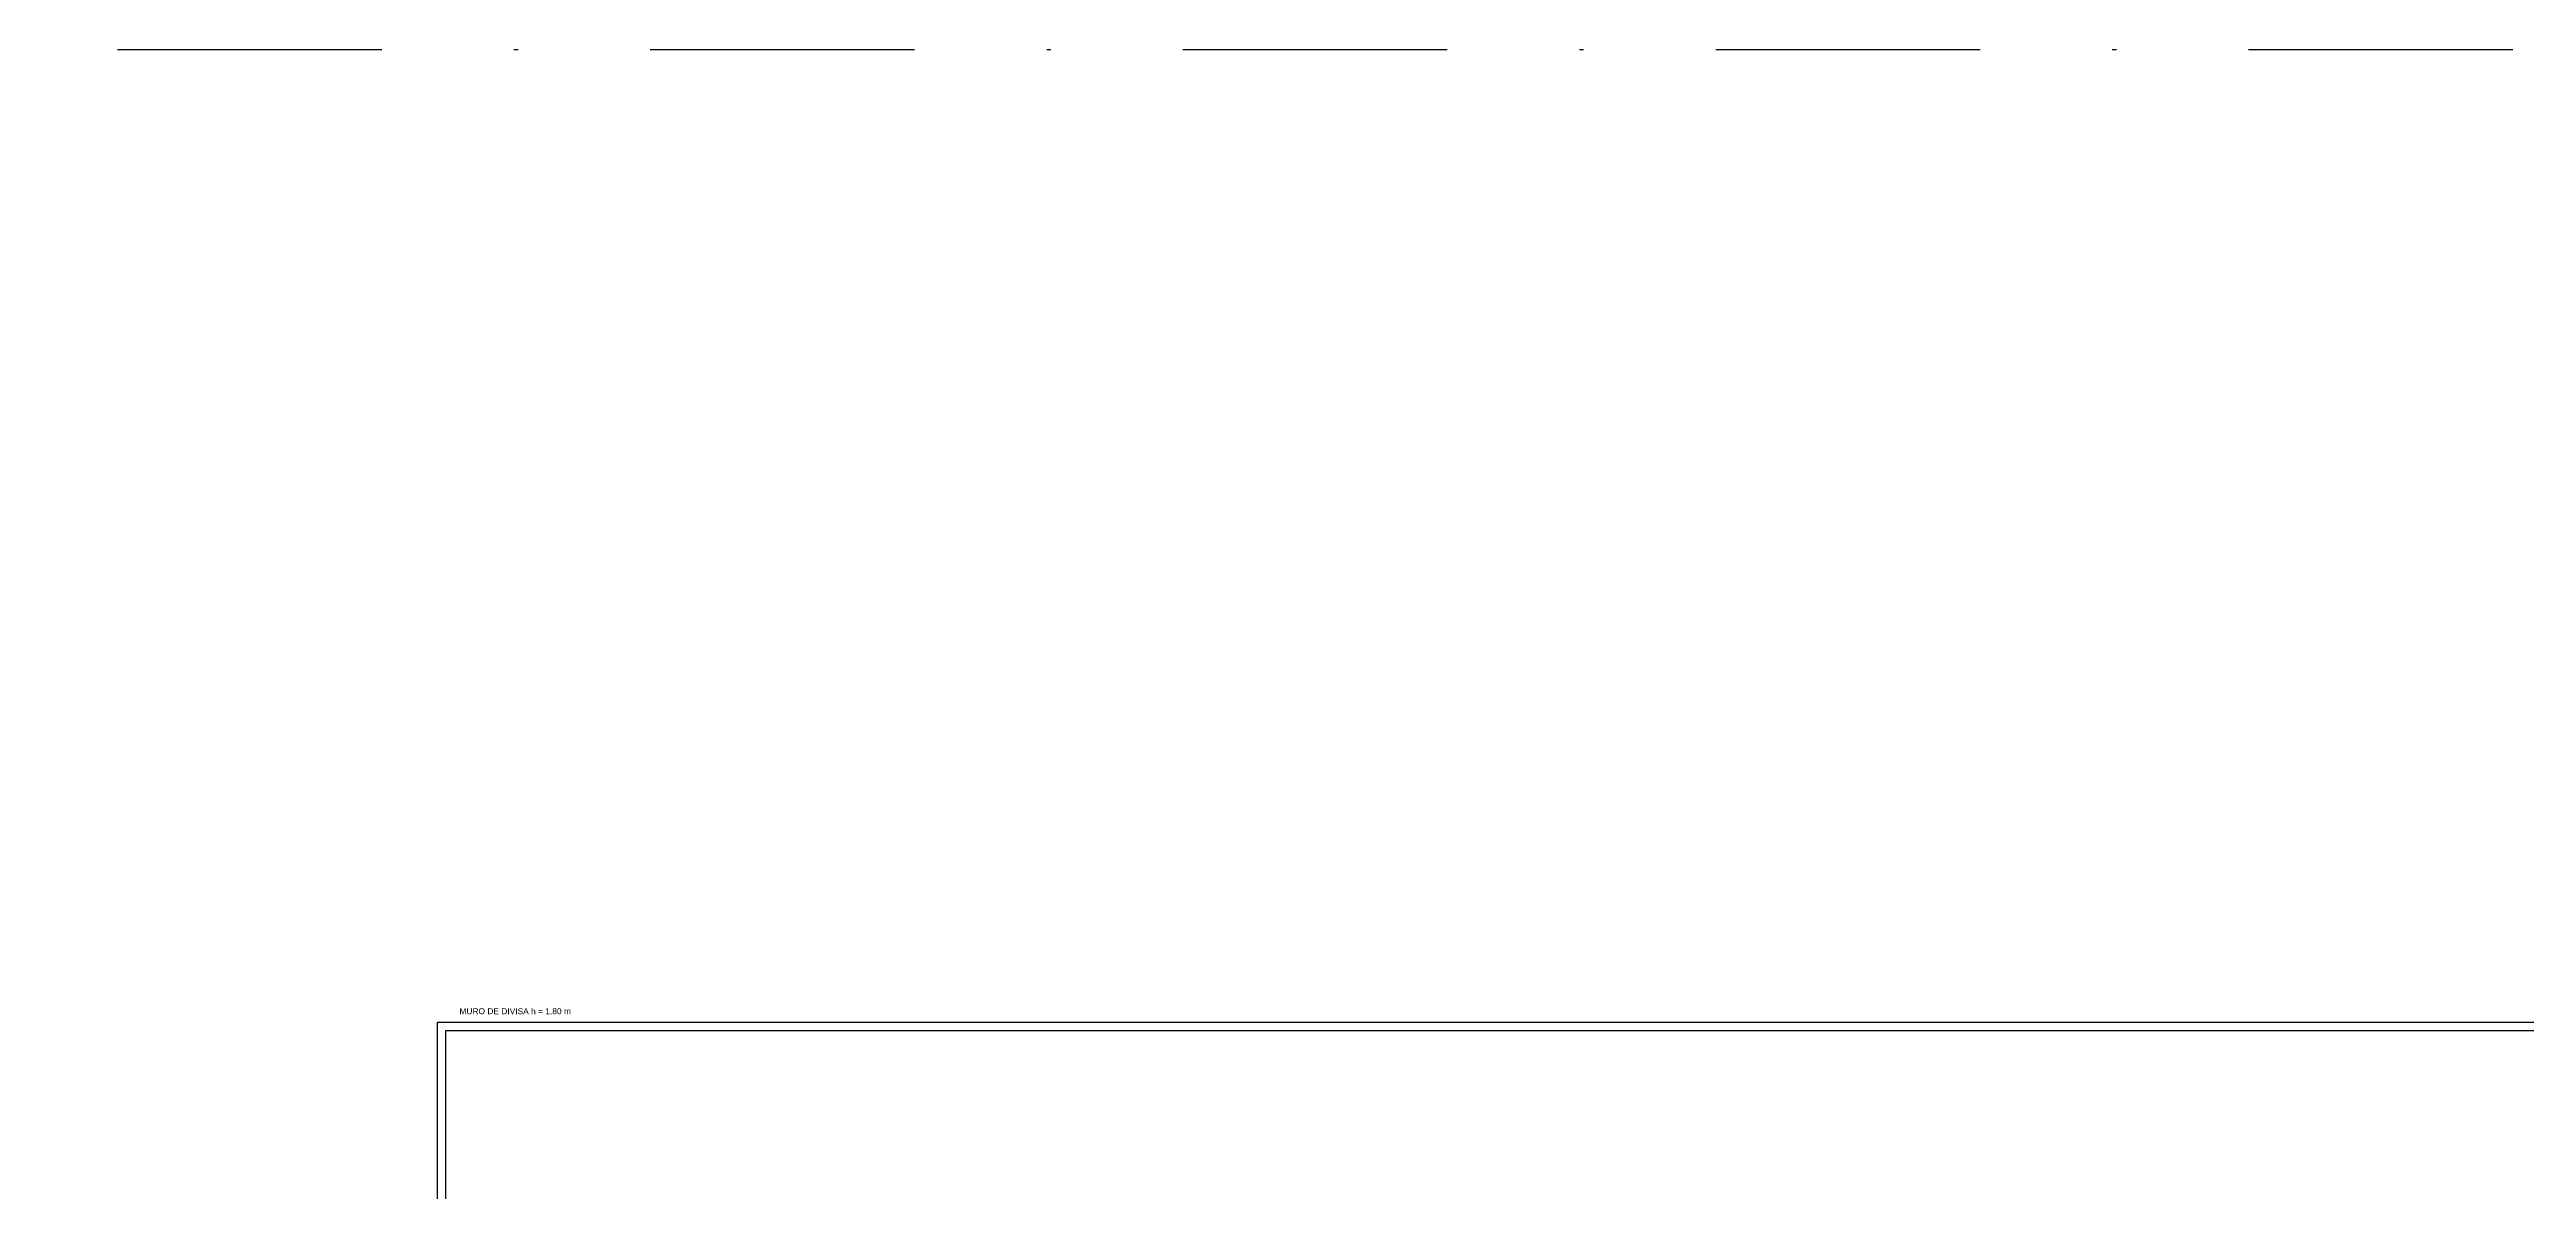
# Model space of a CAD drawing. Extents: x 247 to 523, y 32 to 113.
# Drawn here: x 412 to 471.5, y 86 to 113.5 of the extents above; entities that cross this region are included whole.
import ezdxf

# ---------------------------------------------------------------- set-up
doc = ezdxf.new("R2010")
doc.units = 0
doc.header["$LTSCALE"] = 0.005
doc.linetypes.add('DASHDOT', pattern=[25.4, 12.7, -6.35, 0, -6.35])
doc.layers.get('0').update_dxf_attribs({"linetype": 'CONTINUOUS'})
doc.layers.add('A-MURO', color=2, linetype='CONTINUOUS')
doc.layers.add('ARQ-TXT-1_075', color=2, linetype='CONTINUOUS')
doc.styles.add('ESC-50-A20', font='arial.ttf', dxfattribs={"height": 0.1})

msp = doc.modelspace()

# ---------------------------------------------------------------- linework, layer by layer
at = {"linetype": 'DASHDOT', "ltscale": 100}
msp.add_lwpolyline([(247.20363, 113.45829), (522.75009, 113.45829), (522.75009, 31.78951), (247.20363, 31.78951)], close=True, dxfattribs=at)
at = {"layer": 'A-MURO', "color": 251}
for p, q in [((421.29457, 40.07658), (421.29457, 90.07658)), ((421.29457, 90.07658), (501.29457, 90.07658)), ((421.49457, 40.07658), (421.49457, 89.87658)), ((421.49457, 89.87658), (501.06004, 89.87658))]:
    msp.add_line(p, q, dxfattribs=at)

# ---------------------------------------------------------------- texts
at = {"layer": 'ARQ-TXT-1_075', "color": 251, "style": 'ESC-50-A20'}
msp.add_text('MURO DE DIVISA h = 1.80 m', height=0.144, dxfattribs=at).set_placement((421.82012, 90.26814))

doc.saveas('drawing.dxf')
